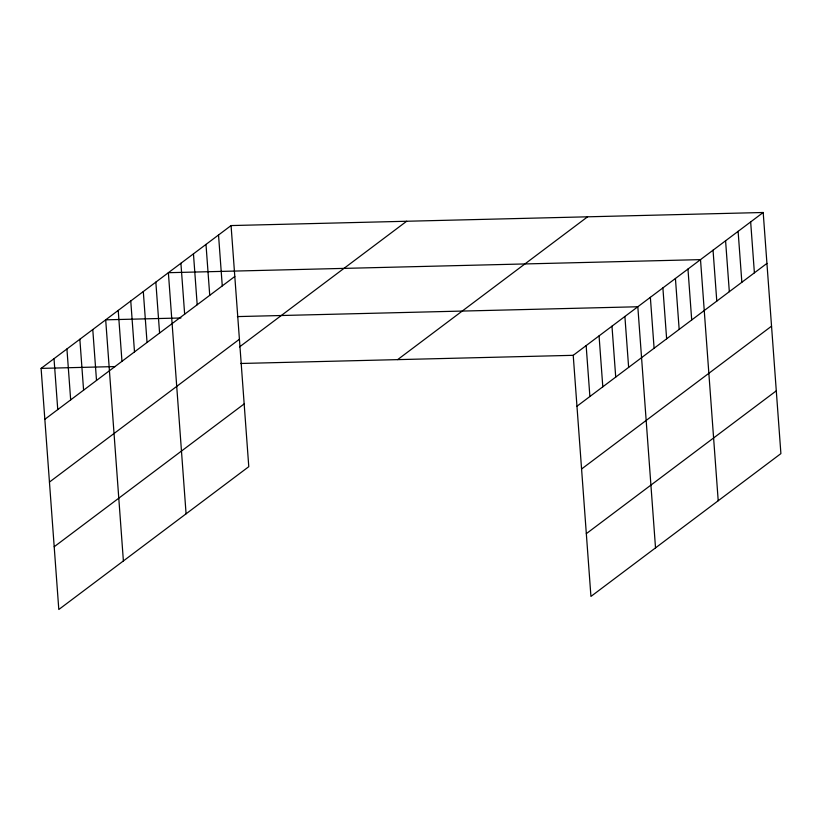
<?xml version="1.0" encoding="UTF-8"?>
<svg xmlns="http://www.w3.org/2000/svg" width="822" height="822" viewBox="0 0 822 822"><rect width="100%" height="100%" fill="white"/><g stroke="black" fill="none" stroke-linecap="round" stroke-linejoin="round"><path stroke-width="1.23" d="M231.064 225.567L248.778 466.68L58.804 609.503L41.1 368.39L231.064 225.567L763.196 212.497L780.9 453.61L590.936 596.433L573.222 355.32L763.196 212.497M44.84 419.302L234.804 276.48M49.443 482.072L239.418 339.25M239.551 346.894L406.664 221.252M54.201 546.743L244.165 403.921M397.622 359.635L587.596 216.813M576.962 406.232L766.936 263.41M581.575 469.002L771.539 326.18M586.322 533.663L776.287 390.84M180.943 317.98L105.689 319.83L123.392 560.943M237.394 316.593L637.821 306.76L655.524 547.873M41.1 368.39L115.101 366.571M240.569 363.488L573.222 355.32M750.661 221.919L754.391 272.832M738.115 231.342L741.855 282.265M725.579 240.774L729.32 291.687M713.044 250.196L716.784 301.119M718.212 500.742L700.508 259.629L168.376 272.699L186.08 513.812M687.963 269.051L691.703 319.964M675.427 278.473L679.167 329.396M662.892 287.906L666.632 338.818M650.356 297.328L654.096 348.251M624.895 316.47L628.635 367.383M611.979 326.18L615.719 377.093M599.063 335.89L602.803 386.813M586.148 345.6L589.888 396.523M218.529 234.989L222.269 285.912M205.993 244.422L209.733 295.334M193.458 253.844L197.188 304.767M180.912 263.276L184.652 314.189M155.841 282.121L159.581 333.044M143.305 291.553L147.046 342.466M130.76 300.975L134.5 351.898M118.224 310.408L121.964 361.32M92.773 329.54L96.513 380.463M79.857 339.26L83.587 390.173M66.931 348.97L70.671 399.882M54.016 358.68L57.756 409.592"/></g></svg>
